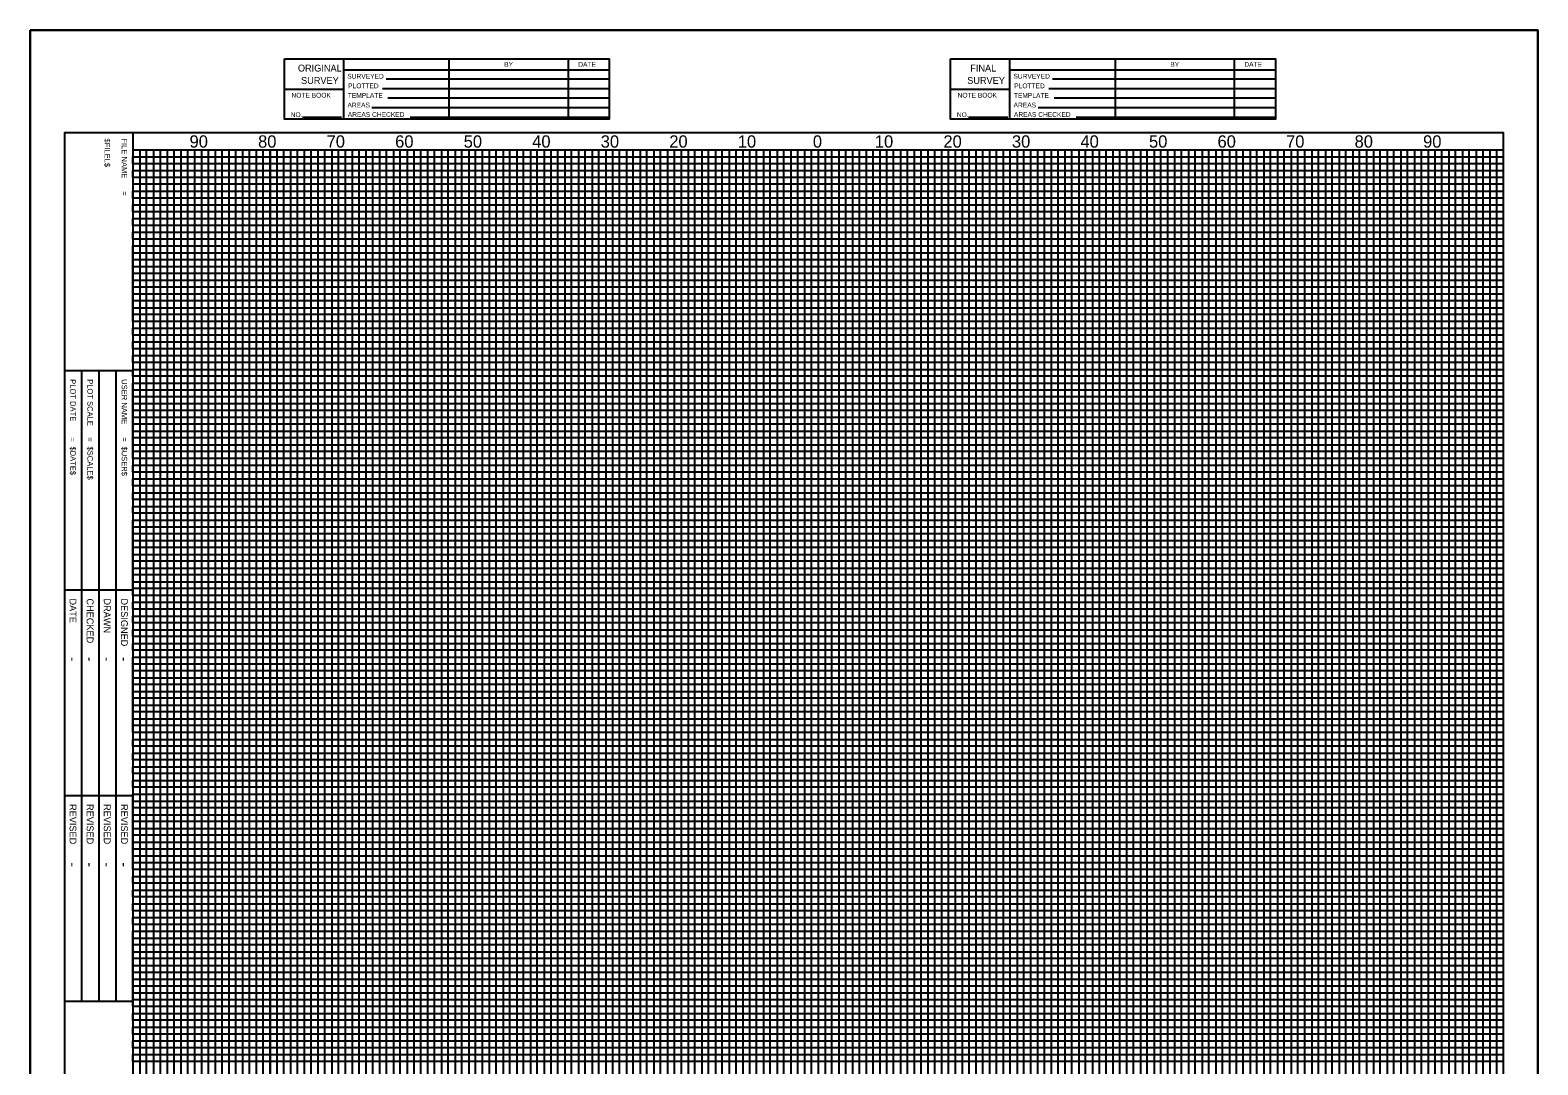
# Model space of a CAD drawing. Extents: x 874 to 5505, y 981 to 7567.
# Drawn here: x 5285 to 5505, y 1861.5 to 2012.5 of the extents above; entities that cross this region are included whole.
import ezdxf

# ---------------------------------------------------------------- set-up
doc = ezdxf.new("R2010")
doc.units = 0
for name, color, linetype in [('Sheets_General Details', 7, 'Continuous'), ('Sheets_Minor Grid', 7, 'Continuous'), ('Sheets_Printer Plotting Border', 7, 'Continuous')]:
    doc.layers.add(name, color=color, linetype=linetype)

msp = doc.modelspace()

# ---------------------------------------------------------------- linework, layer by layer
at = {"layer": 'Sheets_General Details'}
for p, q in [((5285, 1672.5), (5285, 2012.5)), ((5285, 2012.5), (5505, 2012.5)), ((5505, 2012.5), (5505, 1672.5)), ((5330.7, 2008.3), (5330.7, 1999.5)), ((5330.7, 2006.7), (5369.5, 2006.7)), ((5346.1, 2008.3), (5346.1, 1999.5)), ((5363.5, 2008.3), (5363.5, 1999.5)), ((5427.9, 2008.3), (5427.9, 1999.5)), ((5427.9, 2006.7), (5466.7, 2006.7)), ((5443.3, 2008.3), (5443.3, 1999.5)), ((5460.7, 2008.3), (5460.7, 1999.5)), ((5336.96, 2005.4), (5369.41, 2005.4)), ((5434.16, 2005.4), (5466.61, 2005.4)), ((5322.1, 2003.9), (5330.7, 2003.9)), ((5336.42, 2004), (5369.42, 2004)), ((5337.2, 2002.6), (5369.42, 2002.6)), ((5419.3, 2003.9), (5427.9, 2003.9)), ((5433.62, 2004), (5466.62, 2004)), ((5434.4, 2002.6), (5466.62, 2002.6)), ((5334.87, 2001.2), (5369.41, 2001.2)), ((5432.07, 2001.2), (5466.61, 2001.2)), ((5324.72, 1999.8), (5330.44, 1999.8)), ((5340.45, 1999.8), (5369.36, 1999.8)), ((5421.92, 1999.8), (5427.64, 1999.8)), ((5437.65, 1999.8), (5466.56, 1999.8)), ((5300, 1997.5), (5300, 1677.5)), ((5300, 1962.76), (5290, 1962.76)), ((5292.5, 1962.76), (5292.5, 1870.76)), ((5295, 1962.76), (5295, 1870.76)), ((5297.5, 1962.76), (5297.5, 1870.76)), ((5300, 1930.76), (5290, 1930.76)), ((5300, 1900.76), (5290, 1900.76)), ((5300, 1870.76), (5290, 1870.76))]:
    msp.add_line(p, q, dxfattribs=at)
for points in [[(5322.1, 2008.3), (5369.5, 2008.3), (5369.5, 1999.5), (5322.1, 1999.5)], [(5419.3, 2008.3), (5466.7, 2008.3), (5466.7, 1999.5), (5419.3, 1999.5)], [(5290, 1677.5), (5500, 1677.5), (5500, 1997.5), (5290, 1997.5)]]:
    msp.add_lwpolyline(points, close=True, dxfattribs=at)
for points in [[(5500, 1995), (5300, 1995)], [(5310, 1995), (5310, 1680), (5320, 1680), (5320, 1995)], [(5320, 1995), (5320, 1680), (5330, 1680), (5330, 1995)], [(5340, 1995), (5340, 1680), (5350, 1680), (5350, 1995)], [(5360, 1995), (5360, 1680), (5370, 1680), (5370, 1995)], [(5380, 1995), (5380, 1680), (5390, 1680), (5390, 1995)], [(5400, 1995), (5400, 1680), (5410, 1680), (5410, 1995)], [(5420, 1995), (5420, 1680), (5430, 1680), (5430, 1995)], [(5440, 1995), (5440, 1680), (5450, 1680), (5450, 1995)], [(5460, 1995), (5460, 1680), (5470, 1680), (5470, 1995)], [(5480, 1995), (5480, 1680), (5490, 1680), (5490, 1995)], [(5500, 1990), (5300, 1990), (5300, 1990)], [(5500, 1970), (5300, 1970), (5300, 1980), (5500, 1980)], [(5500, 1950), (5300, 1950), (5300, 1960), (5500, 1960)], [(5500, 1930), (5300, 1930), (5300, 1940), (5500, 1940)], [(5500, 1910), (5300, 1910), (5300, 1920), (5500, 1920)], [(5500, 1890), (5300, 1890), (5300, 1900), (5500, 1900)], [(5500, 1870), (5300, 1870), (5300, 1880), (5500, 1880)]]:
    msp.add_lwpolyline(points, dxfattribs=at)
at = {"layer": 'Sheets_Minor Grid'}
for points in [[(5500, 1993), (5300, 1993), (5300, 1994), (5500, 1994)], [(5301, 1995), (5301, 1680), (5302, 1680), (5302, 1995)], [(5303, 1995), (5303, 1680), (5304, 1680), (5304, 1995)], [(5305, 1995), (5305, 1680), (5306, 1680), (5306, 1995)], [(5307, 1995), (5307, 1680), (5308, 1680), (5308, 1995)], [(5309, 1995), (5309, 1680), (5311, 1680), (5311, 1995)], [(5312, 1995), (5312, 1680), (5313, 1680), (5313, 1995)], [(5314, 1995), (5314, 1680), (5315, 1680), (5315, 1995)], [(5316, 1995), (5316, 1680), (5317, 1680), (5317, 1995)], [(5318, 1995), (5318, 1680), (5319, 1680), (5319, 1995)], [(5321, 1995), (5321, 1680), (5322, 1680), (5322, 1995)], [(5323, 1995), (5323, 1680), (5324, 1680), (5324, 1995)], [(5325, 1995), (5325, 1680), (5326, 1680), (5326, 1995)], [(5327, 1995), (5327, 1680), (5328, 1680), (5328, 1995)], [(5329, 1995), (5329, 1680), (5331, 1680), (5331, 1995)], [(5332, 1995), (5332, 1680), (5333, 1680), (5333, 1995)], [(5334, 1995), (5334, 1680), (5335, 1680), (5335, 1995)], [(5336, 1995), (5336, 1680), (5337, 1680), (5337, 1995)], [(5338, 1995), (5338, 1680), (5339, 1680), (5339, 1995)], [(5341, 1995), (5341, 1680), (5342, 1680), (5342, 1995)], [(5343, 1995), (5343, 1680), (5344, 1680), (5344, 1995)], [(5345, 1995), (5345, 1680), (5346, 1680), (5346, 1995)], [(5347, 1995), (5347, 1680), (5348, 1680), (5348, 1995)], [(5349, 1995), (5349, 1680), (5351, 1680), (5351, 1995)], [(5352, 1995), (5352, 1680), (5353, 1680), (5353, 1995)], [(5354, 1995), (5354, 1680), (5355, 1680), (5355, 1995)], [(5356, 1995), (5356, 1680), (5357, 1680), (5357, 1995)], [(5358, 1995), (5358, 1680), (5359, 1680), (5359, 1995)], [(5361, 1995), (5361, 1680), (5362, 1680), (5362, 1995)], [(5363, 1995), (5363, 1680), (5364, 1680), (5364, 1995)], [(5365, 1995), (5365, 1680), (5366, 1680), (5366, 1995)], [(5367, 1995), (5367, 1680), (5368, 1680), (5368, 1995)], [(5369, 1995), (5369, 1680), (5371, 1680), (5371, 1995)], [(5372, 1995), (5372, 1680), (5373, 1680), (5373, 1995)], [(5374, 1995), (5374, 1680), (5375, 1680), (5375, 1995)], [(5376, 1995), (5376, 1680), (5377, 1680), (5377, 1995)], [(5378, 1995), (5378, 1680), (5379, 1680), (5379, 1995)], [(5381, 1995), (5381, 1680), (5382, 1680), (5382, 1995)], [(5383, 1995), (5383, 1680), (5384, 1680), (5384, 1995)], [(5385, 1995), (5385, 1680), (5386, 1680), (5386, 1995)], [(5387, 1995), (5387, 1680), (5388, 1680), (5388, 1995)], [(5389, 1995), (5389, 1680), (5391, 1680), (5391, 1995)], [(5392, 1995), (5392, 1680), (5393, 1680), (5393, 1995)], [(5394, 1995), (5394, 1680), (5395, 1680), (5395, 1995)], [(5396, 1995), (5396, 1680), (5397, 1680), (5397, 1995)], [(5398, 1995), (5398, 1680), (5399, 1680), (5399, 1995)], [(5401, 1995), (5401, 1680), (5402, 1680), (5402, 1995)], [(5403, 1995), (5403, 1680), (5404, 1680), (5404, 1995)], [(5405, 1995), (5405, 1680), (5406, 1680), (5406, 1995)], [(5407, 1995), (5407, 1680), (5408, 1680), (5408, 1995)], [(5409, 1995), (5409, 1680), (5411, 1680), (5411, 1995)], [(5412, 1995), (5412, 1680), (5413, 1680), (5413, 1995)], [(5414, 1995), (5414, 1680), (5415, 1680), (5415, 1995)], [(5416, 1995), (5416, 1680), (5417, 1680), (5417, 1995)], [(5418, 1995), (5418, 1680), (5419, 1680), (5419, 1995)], [(5421, 1995), (5421, 1680), (5422, 1680), (5422, 1995)], [(5423, 1995), (5423, 1680), (5424, 1680), (5424, 1995)], [(5425, 1995), (5425, 1680), (5426, 1680), (5426, 1995)], [(5427, 1995), (5427, 1680), (5428, 1680), (5428, 1995)], [(5429, 1995), (5429, 1680), (5431, 1680), (5431, 1995)], [(5432, 1995), (5432, 1680), (5433, 1680), (5433, 1995)], [(5434, 1995), (5434, 1680), (5435, 1680), (5435, 1995)], [(5436, 1995), (5436, 1680), (5437, 1680), (5437, 1995)], [(5438, 1995), (5438, 1680), (5439, 1680), (5439, 1995)], [(5441, 1995), (5441, 1680), (5442, 1680), (5442, 1995)], [(5443, 1995), (5443, 1680), (5444, 1680), (5444, 1995)], [(5445, 1995), (5445, 1680), (5446, 1680), (5446, 1995)], [(5447, 1995), (5447, 1680), (5448, 1680), (5448, 1995)], [(5449, 1995), (5449, 1680), (5451, 1680), (5451, 1995)], [(5452, 1995), (5452, 1680), (5453, 1680), (5453, 1995)], [(5454, 1995), (5454, 1680), (5455, 1680), (5455, 1995)], [(5456, 1995), (5456, 1680), (5457, 1680), (5457, 1995)], [(5458, 1995), (5458, 1680), (5459, 1680), (5459, 1995)], [(5461, 1995), (5461, 1680), (5462, 1680), (5462, 1995)], [(5463, 1995), (5463, 1680), (5464, 1680), (5464, 1995)], [(5465, 1995), (5465, 1680), (5466, 1680), (5466, 1995)], [(5467, 1995), (5467, 1680), (5468, 1680), (5468, 1995)], [(5469, 1995), (5469, 1680), (5471, 1680), (5471, 1995)], [(5472, 1995), (5472, 1680), (5473, 1680), (5473, 1995)], [(5474, 1995), (5474, 1680), (5475, 1680), (5475, 1995)], [(5476, 1995), (5476, 1680), (5477, 1680), (5477, 1995)], [(5478, 1995), (5478, 1680), (5479, 1680), (5479, 1995)], [(5481, 1995), (5481, 1680), (5482, 1680), (5482, 1995)], [(5483, 1995), (5483, 1680), (5484, 1680), (5484, 1995)], [(5485, 1995), (5485, 1680), (5486, 1680), (5486, 1995)], [(5487, 1995), (5487, 1680), (5488, 1680), (5488, 1995)], [(5489, 1995), (5489, 1680), (5491, 1680), (5491, 1995)], [(5492, 1995), (5492, 1680), (5493, 1680), (5493, 1995)], [(5494, 1995), (5494, 1680), (5495, 1680), (5495, 1995)], [(5496, 1995), (5496, 1680), (5497, 1680), (5497, 1995)], [(5498, 1995), (5498, 1680), (5499, 1680), (5499, 1995)], [(5500, 1991), (5300, 1991), (5300, 1992), (5500, 1992)], [(5500, 1988), (5300, 1988), (5300, 1989), (5500, 1989)], [(5500, 1986), (5300, 1986), (5300, 1987), (5500, 1987)], [(5500, 1984), (5300, 1984), (5300, 1985), (5500, 1985)], [(5500, 1982), (5300, 1982), (5300, 1983), (5500, 1983)], [(5500, 1979), (5300, 1979), (5300, 1981), (5500, 1981)], [(5500, 1977), (5300, 1977), (5300, 1978), (5500, 1978)], [(5500, 1975), (5300, 1975), (5300, 1976), (5500, 1976)], [(5500, 1973), (5300, 1973), (5300, 1974), (5500, 1974)], [(5500, 1971), (5300, 1971), (5300, 1972), (5500, 1972)], [(5500, 1968), (5300, 1968), (5300, 1969), (5500, 1969)], [(5500, 1966), (5300, 1966), (5300, 1967), (5500, 1967)], [(5500, 1964), (5300, 1964), (5300, 1965), (5500, 1965)], [(5500, 1962), (5300, 1962), (5300, 1963), (5500, 1963)], [(5500, 1959), (5300, 1959), (5300, 1961), (5500, 1961)], [(5500, 1957), (5300, 1957), (5300, 1958)], [(5300, 1958), (5500, 1958)], [(5500, 1955), (5300, 1955), (5300, 1956), (5500, 1956)], [(5500, 1953), (5300, 1953), (5300, 1954), (5500, 1954)], [(5500, 1951), (5300, 1951), (5300, 1952), (5500, 1952)], [(5500, 1948), (5300, 1948), (5300, 1949), (5500, 1949)], [(5500, 1946), (5300, 1946), (5300, 1947), (5500, 1947)], [(5500, 1944), (5300, 1944), (5300, 1945), (5500, 1945)], [(5500, 1942), (5300, 1942), (5300, 1943), (5500, 1943)], [(5500, 1939), (5300, 1939), (5300, 1941), (5500, 1941)], [(5500, 1937), (5300, 1937), (5300, 1938), (5500, 1938)], [(5500, 1935), (5300, 1935), (5300, 1936), (5500, 1936)], [(5500, 1933), (5300, 1933), (5300, 1934), (5500, 1934)], [(5500, 1931), (5300, 1931), (5300, 1932), (5500, 1932)], [(5500, 1928), (5300, 1928), (5300, 1929), (5500, 1929)], [(5500, 1926), (5300, 1926), (5300, 1927), (5500, 1927)], [(5500, 1924), (5300, 1924), (5300, 1925), (5500, 1925)], [(5500, 1922), (5300, 1922), (5300, 1923), (5500, 1923)], [(5500, 1919), (5300, 1919), (5300, 1921), (5500, 1921)], [(5500, 1917), (5300, 1917), (5300, 1918), (5500, 1918)], [(5500, 1915), (5300, 1915), (5300, 1916), (5500, 1916)], [(5500, 1913), (5300, 1913), (5300, 1914), (5500, 1914)], [(5500, 1911), (5300, 1911), (5300, 1912), (5500, 1912)], [(5500, 1908), (5300, 1908), (5300, 1909), (5500, 1909)], [(5500, 1906), (5300, 1906), (5300, 1907), (5500, 1907)], [(5500, 1904), (5300, 1904), (5300, 1905), (5500, 1905)], [(5500, 1902), (5300, 1902), (5300, 1903)], [(5300, 1903), (5500, 1903)], [(5500, 1899), (5300, 1899), (5300, 1901), (5500, 1901)], [(5500, 1897), (5300, 1897), (5300, 1898), (5500, 1898)], [(5500, 1895), (5300, 1895), (5300, 1896), (5500, 1896)], [(5500, 1893), (5300, 1893), (5300, 1894), (5500, 1894)], [(5500, 1891), (5300, 1891), (5300, 1892), (5500, 1892)], [(5500, 1888), (5300, 1888), (5300, 1889), (5500, 1889)], [(5500, 1886), (5300, 1886), (5300, 1887), (5500, 1887)], [(5500, 1884), (5300, 1884), (5300, 1885), (5500, 1885)], [(5500, 1882), (5300, 1882), (5300, 1883), (5500, 1883)], [(5500, 1879), (5300, 1879), (5300, 1881), (5500, 1881)], [(5500, 1877), (5300, 1877), (5300, 1878), (5500, 1878)], [(5500, 1875), (5300, 1875), (5300, 1876), (5500, 1876)], [(5500, 1873), (5300, 1873), (5300, 1874), (5500, 1874)], [(5500, 1871), (5300, 1871), (5300, 1872), (5500, 1872)], [(5500, 1868), (5300, 1868), (5300, 1869), (5500, 1869)], [(5500, 1866), (5300, 1866), (5300, 1867), (5500, 1867)], [(5500, 1864), (5300, 1864), (5300, 1865), (5500, 1865)], [(5500, 1862), (5300, 1862), (5300, 1863), (5500, 1863)]]:
    msp.add_lwpolyline(points, dxfattribs=at)
at = {"layer": 'Sheets_Printer Plotting Border'}
msp.add_lwpolyline([(5285, 2012.5), (5285, 1672.5), (5505, 1672.5), (5505, 2012.5)], close=True, dxfattribs=at)

# ---------------------------------------------------------------- texts
at = {"layer": 'Sheets_General Details'}
for s, height, p in [('ORIGINAL', 1, (5324.07, 2006.46)), ('BY', 0.7, (5354.17, 2007.16)), ('DATE', 0.7, (5364.98, 2007.16)), ('FINAL', 1, (5422.18, 2006.46)), ('BY', 0.7, (5451.37, 2007.16)), ('DATE', 0.7, (5462.18, 2007.16)), ('SURVEY', 1, (5324.53, 2004.66)), ('SURVEYED', 0.7, (5331.28, 2005.42)), ('PLOTTED', 0.7, (5331.4, 2004.02)), ('SURVEY', 1, (5421.73, 2004.66)), ('SURVEYED', 0.7, (5428.48, 2005.42)), ('PLOTTED', 0.7, (5428.6, 2004.02)), ('NOTE BOOK', 0.7, (5323.13, 2002.65)), ('TEMPLATE', 0.7, (5331.35, 2002.62)), ('NOTE BOOK', 0.7, (5420.33, 2002.65)), ('TEMPLATE', 0.7, (5428.55, 2002.62)), ('NO.', 0.7, (5323.02, 1999.82)), ('AREAS', 0.7, (5331.3, 2001.22)), ('AREAS CHECKED', 0.7, (5331.35, 1999.84)), ('NO.', 0.7, (5420.22, 1999.82)), ('AREAS', 0.7, (5428.5, 2001.22)), ('AREAS CHECKED', 0.7, (5428.55, 1999.84)), ('90', 1.8, (5308.26, 1995.35)), ('80', 1.8, (5318.26, 1995.35)), ('70', 1.8, (5328.26, 1995.35)), ('60', 1.8, (5338.26, 1995.35)), ('50', 1.8, (5348.26, 1995.35)), ('40', 1.8, (5358.26, 1995.35)), ('30', 1.8, (5368.26, 1995.35)), ('20', 1.8, (5378.26, 1995.35)), ('10', 1.8, (5388.26, 1995.35)), ('0', 1.8, (5399.21, 1995.35)), ('0', 1.8, (5399.21, 1995.35)), ('10', 1.8, (5408.26, 1995.35)), ('20', 1.8, (5418.26, 1995.35)), ('30', 1.8, (5428.26, 1995.35)), ('40', 1.8, (5438.26, 1995.35)), ('50', 1.8, (5448.26, 1995.35)), ('60', 1.8, (5458.26, 1995.35)), ('70', 1.8, (5468.26, 1995.35)), ('80', 1.8, (5478.26, 1995.35)), ('90', 1.8, (5488.26, 1995.35))]:
    msp.add_text(s, height=height, dxfattribs=at).set_placement(p)
for s, height, p in [('$FILEL$', 0.8, (5295.85, 1996.7)), ('FILE NAME', 0.8, (5298.35, 1996.7)), ('=', 0.8, (5298.35, 1988.98)), ('PLOT DATE', 0.8, (5290.85, 1961.56)), ('PLOT SCALE', 0.8, (5293.35, 1961.56)), ('USER NAME', 0.8, (5298.35, 1961.56)), ('$DATE$', 0.8, (5290.85, 1951.74)), ('=', 0.8, (5290.85, 1953.08)), ('$SCALE$', 0.8, (5293.35, 1951.74)), ('=', 0.8, (5293.35, 1953.08)), ('$USER$', 0.8, (5298.35, 1951.74)), ('=', 0.8, (5298.35, 1953.08)), ('DATE', 1, (5290.75, 1929.56)), ('CHECKED', 1, (5293.25, 1929.56)), ('DRAWN', 1, (5295.75, 1929.56)), ('DESIGNED', 1, (5298.25, 1929.56)), ('-', 1.4, (5290.55, 1921.02)), ('-', 1.4, (5293.05, 1921.02)), ('-', 1.4, (5295.55, 1921.02)), ('-', 1.4, (5298.05, 1921.02)), ('REVISED', 1, (5290.75, 1899.56)), ('REVISED', 1, (5293.25, 1899.56)), ('REVISED', 1, (5295.75, 1899.56)), ('REVISED', 1, (5298.25, 1899.56)), ('-', 1.4, (5290.55, 1891.02)), ('-', 1.4, (5293.05, 1891.02)), ('-', 1.4, (5295.55, 1891.02)), ('-', 1.4, (5298.05, 1891.02))]:
    msp.add_text(s, height=height, rotation=270, dxfattribs=at).set_placement(p)

doc.saveas('drawing.dxf')
